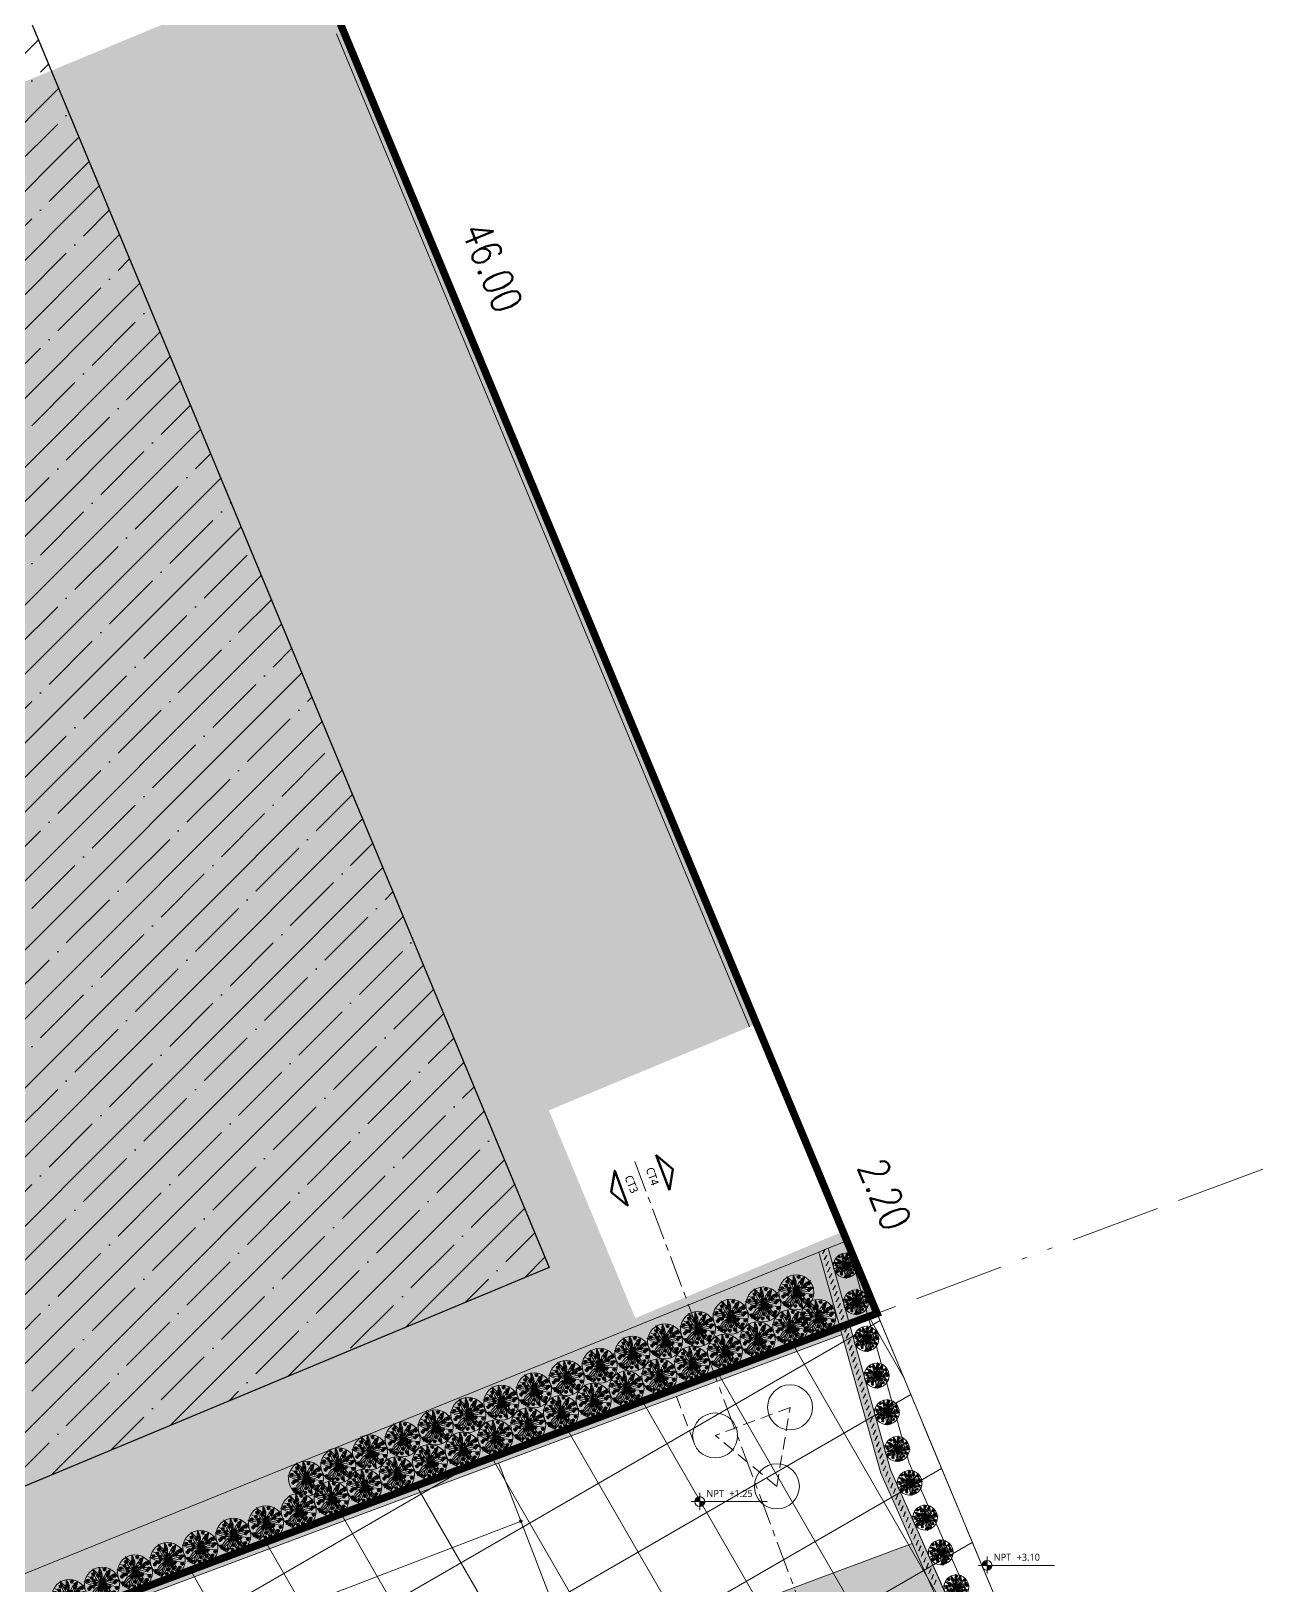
# Model space of a CAD drawing. Header units: inches. Extents: x 0 to 766, y -245 to 236.
# Drawn here: x 262.14 to 286.78, y 89.35 to 120.44 of the extents above; entities that cross this region are included whole.
import ezdxf
from ezdxf.enums import TextEntityAlignment as Align

# ---------------------------------------------------------------- set-up
doc = ezdxf.new("R2010")
doc.units = ezdxf.units.IN
doc.header["$MEASUREMENT"] = 0
for name, pattern in [('ACAD_ISO13W100', [36, 12, -3, 12, -3, 0, -3, 0, -3]), ('XREF_MOBILIARIO_200612$0$DASHED', [19.05, 12.7, -6.35]), ('XREF_MOBILIARIO_200612$0$DASHED2', [0.375, 0.25, -0.125]), ('XREF_PAISAJISMO_200612$0$CENTERX2', [101.6, 63.5, -12.7, 12.7, -12.7])]:
    doc.linetypes.add(name, pattern=pattern)
for name, color, linetype, lineweight in [('000 SOS 911 EQUIPOS', 5, 'Continuous', 25), ('COTAS-EXTER', 251, 'Continuous', 9), ('DLP_ETAPAS', 251, 'Continuous', 9), ('DLP_HATCH', 251, 'Continuous', 9), ('DLP_MURO BAJO', 251, 'Continuous', 9), ('DLP_MUROS', 251, 'Continuous', 9), ('DLP_VERDE', 251, 'Continuous', 9), ('XREF_MOBILIARIO_200612$0$A-TECHO-PROY', 251, 'XREF_MOBILIARIO_200612$0$DASHED', 9), ('XREF_MOBILIARIO_200612$0$I-MUEBLES', 251, 'Continuous', 9), ('XREF_PAISAJISMO_200612$0$A-AN-CORTE', 251, 'Continuous', 9), ('XREF_PAISAJISMO_200612$0$A-AN-SYMB', 251, 'Continuous', 9), ('XREF_PAISAJISMO_200612$0$A-AN-TEXT-NIVEL', 251, 'Continuous', 9), ('XREF_PAISAJISMO_200612$0$A-CARP', 251, 'Continuous', 9), ('XREF_PAISAJISMO_200612$0$A-MURO BAJO', 251, 'Continuous', 9), ('XREF_PAISAJISMO_200612$0$A-PISO', 251, 'Continuous', 9), ('XREF_PAISAJISMO_200612$0$A-PISO-BAJO', 251, 'Continuous', 9), ('XREF_PAISAJISMO_200612$0$HATCH MUROS', 251, 'Continuous', 9), ('XREF_VEGETACION_200612$0$0_PA_alternathera verde', 251, 'Continuous', 9), ('XREF_VEGETACION_200612$0$0_PA_TECOMARIA', 251, 'Continuous', 9), ('XREF_VEGETACION_200612$0$0_PA_VEGETACION', 251, 'Continuous', 9)]:
    doc.layers.add(name, color=color, linetype=linetype, lineweight=lineweight)
doc.styles.add('TXT_COTAS', font='romans.shx', dxfattribs={"width": 0.8})
doc.styles.add('XREF_PAISAJISMO_200612$0$AMB 50', font='l_10646.ttf', dxfattribs={"height": 0.2})
doc.styles.add('XREF_PAISAJISMO_200612$0$NIVEL50', font='l_10646.ttf', dxfattribs={"height": 0.2})

# ---------------------------------------------------------------- blocks, each defined once
blk = doc.blocks.new('XREF_VEGETACION_200612$0$TECOMARIA1')
at = {"layer": 'XREF_VEGETACION_200612$0$0_PA_TECOMARIA', "color": 87, "lineweight": 0, "true_color": 0x50873a}
for p, q in [((-0.141, 0.253), (0.004, 0.001)), ((-0.038, 0.276), (0.003, 0.085)), ((0.143, 0.251), (0.004, 0.001)), ((-0.282, 0.044), (0.001, -0.002)), ((-0.235, 0.139), (-0.08, 0.061)), ((0.291, 0.074), (0.009, 0.004)), ((0.206, -0.215), (0.009, 0.004)), ((0.22, 0.182), (0.094, 0.063)), ((-0.19, -0.215), (0.001, -0.002)), ((-0.094, -0.259), (0.008, -0.033)), ((0.11, -0.259), (0.008, -0.033)), ((0.285, -0.031), (0.113, -0.02))]:
    blk.add_line(p, q, dxfattribs=at)
at = {"layer": 'XREF_VEGETACION_200612$0$0_PA_TECOMARIA', "color": 20, "lineweight": 0, "true_color": 0xf94f06}
for points in [[(0.035, 0.255), (0.026, 0.259), (0.019, 0.252), (0.025, 0.243), (0.034, 0.245)], [(0.053, 0.261), (0.044, 0.265), (0.037, 0.257), (0.042, 0.249), (0.052, 0.251)], [(0.054, 0.246), (0.045, 0.249), (0.039, 0.242), (0.044, 0.233), (0.054, 0.236)], [(0.068, 0.26), (0.059, 0.264), (0.053, 0.256), (0.058, 0.247), (0.067, 0.25)], [(-0.229, 0.078), (-0.238, 0.082), (-0.245, 0.074), (-0.24, 0.066), (-0.23, 0.068)], [(-0.224, 0.06), (-0.233, 0.064), (-0.239, 0.057), (-0.234, 0.048), (-0.224, 0.05)], [(-0.211, 0.084), (-0.221, 0.087), (-0.227, 0.08), (-0.222, 0.071), (-0.212, 0.074)], [(-0.21, 0.068), (-0.219, 0.072), (-0.226, 0.064), (-0.221, 0.056), (-0.211, 0.058)], [(-0.208, 0.052), (-0.218, 0.056), (-0.224, 0.048), (-0.219, 0.039), (-0.209, 0.042)], [(-0.196, 0.082), (-0.205, 0.086), (-0.212, 0.079), (-0.207, 0.07), (-0.197, 0.072)], [(-0.195, 0.066), (-0.204, 0.07), (-0.21, 0.063), (-0.205, 0.054), (-0.195, 0.056)], [(-0.167, 0.118), (-0.176, 0.122), (-0.183, 0.115), (-0.178, 0.106), (-0.168, 0.108)], [(-0.162, 0.101), (-0.171, 0.105), (-0.177, 0.097), (-0.172, 0.089), (-0.163, 0.091)], [(-0.15, 0.124), (-0.159, 0.128), (-0.165, 0.12), (-0.16, 0.112), (-0.15, 0.114)], [(-0.148, 0.108), (-0.157, 0.112), (-0.164, 0.105), (-0.159, 0.096), (-0.149, 0.098)], [(-0.146, 0.092), (-0.156, 0.096), (-0.162, 0.088), (-0.157, 0.08), (-0.147, 0.082)], [(-0.145, 0.18), (-0.154, 0.183), (-0.161, 0.176), (-0.155, 0.167), (-0.146, 0.17)], [(-0.139, 0.162), (-0.148, 0.166), (-0.155, 0.158), (-0.15, 0.15), (-0.14, 0.152)], [(-0.134, 0.123), (-0.143, 0.126), (-0.15, 0.119), (-0.145, 0.11), (-0.135, 0.113)], [(-0.133, 0.107), (-0.142, 0.111), (-0.148, 0.103), (-0.143, 0.094), (-0.134, 0.097)], [(-0.129, 0.073), (-0.138, 0.076), (-0.144, 0.069), (-0.139, 0.06), (-0.129, 0.063)], [(-0.127, 0.185), (-0.136, 0.189), (-0.143, 0.182), (-0.138, 0.173), (-0.128, 0.175)], [(-0.126, 0.17), (-0.135, 0.174), (-0.141, 0.166), (-0.136, 0.157), (-0.126, 0.16)], [(-0.124, 0.153), (-0.133, 0.157), (-0.14, 0.15), (-0.135, 0.141), (-0.125, 0.143)], [(-0.123, 0.055), (-0.132, 0.059), (-0.139, 0.051), (-0.134, 0.043), (-0.124, 0.045)], [(-0.112, 0.184), (-0.121, 0.188), (-0.128, 0.18), (-0.122, 0.172), (-0.113, 0.174)], [(-0.111, 0.078), (-0.12, 0.082), (-0.127, 0.075), (-0.122, 0.066), (-0.112, 0.068)], [(-0.11, 0.168), (-0.119, 0.172), (-0.126, 0.164), (-0.121, 0.156), (-0.111, 0.158)], [(-0.111, 0.031), (-0.12, 0.035), (-0.126, 0.028), (-0.121, 0.019), (-0.112, 0.021)], [(-0.109, 0.063), (-0.119, 0.067), (-0.125, 0.059), (-0.12, 0.05), (-0.11, 0.053)], [(-0.108, 0.046), (-0.117, 0.05), (-0.124, 0.043), (-0.118, 0.034), (-0.109, 0.036)], [(-0.105, 0.014), (-0.114, 0.018), (-0.121, 0.01), (-0.116, 0.002), (-0.106, 0.004)], [(-0.096, 0.077), (-0.105, 0.081), (-0.111, 0.073), (-0.106, 0.065), (-0.096, 0.067)], [(-0.094, 0.061), (-0.103, 0.065), (-0.11, 0.057), (-0.105, 0.049), (-0.095, 0.051)], [(-0.093, 0.037), (-0.102, 0.041), (-0.109, 0.033), (-0.104, 0.025), (-0.094, 0.027)], [(-0.091, 0.021), (-0.101, 0.025), (-0.107, 0.018), (-0.102, 0.009), (-0.092, 0.011)], [(-0.09, 0.005), (-0.099, 0.009), (-0.106, 0.001), (-0.1, -0.007), (-0.091, -0.005)], [(-0.078, 0.036), (-0.087, 0.039), (-0.093, 0.032), (-0.088, 0.023), (-0.078, 0.026)], [(-0.076, 0.02), (-0.085, 0.024), (-0.092, 0.016), (-0.087, 0.007), (-0.077, 0.01)], [(-0.067, 0.153), (-0.076, 0.157), (-0.082, 0.15), (-0.077, 0.141), (-0.068, 0.143)], [(-0.061, 0.136), (-0.07, 0.14), (-0.077, 0.132), (-0.072, 0.124), (-0.062, 0.126)], [(-0.049, 0.159), (-0.058, 0.163), (-0.065, 0.155), (-0.06, 0.147), (-0.05, 0.149)], [(-0.047, 0.143), (-0.057, 0.147), (-0.063, 0.14), (-0.058, 0.131), (-0.048, 0.133)], [(-0.046, 0.127), (-0.055, 0.131), (-0.062, 0.123), (-0.057, 0.115), (-0.047, 0.117)], [(-0.035, 0.191), (-0.044, 0.195), (-0.051, 0.187), (-0.046, 0.179), (-0.036, 0.181)], [(-0.034, 0.158), (-0.043, 0.161), (-0.049, 0.154), (-0.044, 0.145), (-0.034, 0.148)], [(-0.032, 0.142), (-0.041, 0.145), (-0.048, 0.138), (-0.043, 0.129), (-0.033, 0.132)], [(-0.03, 0.173), (-0.039, 0.177), (-0.046, 0.17), (-0.04, 0.161), (-0.031, 0.163)], [(-0.023, 0.078), (-0.032, 0.082), (-0.039, 0.074), (-0.033, 0.066), (-0.024, 0.068)], [(-0.018, 0.197), (-0.027, 0.2), (-0.033, 0.193), (-0.028, 0.184), (-0.018, 0.187)], [(-0.017, 0.06), (-0.026, 0.064), (-0.033, 0.057), (-0.028, 0.048), (-0.018, 0.05)], [(-0.016, 0.181), (-0.025, 0.185), (-0.032, 0.177), (-0.027, 0.169), (-0.017, 0.171)], [(-0.014, 0.165), (-0.024, 0.169), (-0.03, 0.161), (-0.025, 0.152), (-0.015, 0.155)], [(-0.012, 0.014), (-0.021, 0.018), (-0.028, 0.011), (-0.023, 0.002), (-0.013, 0.004)], [(-0.006, -0.003), (-0.016, 0.001), (-0.022, -0.007), (-0.017, -0.015), (-0.007, -0.013)], [(-0.005, 0.084), (-0.014, 0.087), (-0.021, 0.08), (-0.016, 0.071), (-0.006, 0.074)], [(-0.003, 0.068), (-0.013, 0.072), (-0.019, 0.064), (-0.014, 0.056), (-0.004, 0.058)], [(-0.002, 0.195), (-0.011, 0.199), (-0.018, 0.192), (-0.013, 0.183), (-0.003, 0.185)], [(-0.002, 0.052), (-0.011, 0.056), (-0.018, 0.048), (-0.013, 0.039), (-0.003, 0.042)], [(-0.001, 0.179), (-0.01, 0.183), (-0.017, 0.176), (-0.011, 0.167), (-0.002, 0.169)], [(0.006, 0.02), (-0.003, 0.024), (-0.01, 0.016), (-0.005, 0.008), (0.005, 0.01)], [(0.007, 0.004), (-0.002, 0.008), (-0.009, 0.001), (-0.003, -0.008), (0.006, -0.006)], [(0.01, 0.082), (0.001, 0.086), (-0.005, 0.079), (0, 0.07), (0.009, 0.072)], [(0.012, 0.066), (0.003, 0.07), (-0.004, 0.063), (0.001, 0.054), (0.011, 0.056)], [(0.021, 0.018), (0.012, 0.022), (0.005, 0.015), (0.01, 0.006), (0.02, 0.009)], [(0.023, 0.003), (0.013, 0.006), (0.007, -0.001), (0.012, -0.01), (0.022, -0.007)], [(0.025, 0.098), (0.016, 0.102), (0.009, 0.095), (0.014, 0.086), (0.024, 0.088)], [(0.03, 0.081), (0.021, 0.085), (0.015, 0.077), (0.02, 0.069), (0.03, 0.071)], [(0.041, 0.238), (0.032, 0.242), (0.025, 0.234), (0.03, 0.226), (0.04, 0.228)], [(0.043, 0.104), (0.033, 0.108), (0.027, 0.1), (0.032, 0.092), (0.042, 0.094)], [(0.044, 0.089), (0.035, 0.093), (0.028, 0.085), (0.033, 0.076), (0.043, 0.079)], [(0.046, 0.072), (0.036, 0.076), (0.03, 0.069), (0.035, 0.06), (0.045, 0.062)], [(0.054, 0.014), (0.044, 0.018), (0.038, 0.011), (0.043, 0.002), (0.053, 0.004)], [(0.056, 0.229), (0.047, 0.233), (0.04, 0.226), (0.045, 0.217), (0.055, 0.219)], [(0.058, 0.103), (0.049, 0.107), (0.042, 0.099), (0.047, 0.09), (0.057, 0.093)], [(0.059, -0.003), (0.05, 0.001), (0.043, -0.007), (0.048, -0.015), (0.058, -0.013)], [(0.059, 0.087), (0.05, 0.091), (0.044, 0.083), (0.049, 0.075), (0.059, 0.077)], [(0.07, 0.244), (0.061, 0.248), (0.054, 0.24), (0.059, 0.231), (0.069, 0.234)], [(0.071, 0.02), (0.062, 0.024), (0.055, 0.016), (0.061, 0.008), (0.07, 0.01)], [(0.073, 0.004), (0.064, 0.008), (0.057, 0.001), (0.062, -0.008), (0.072, -0.006)], [(0.085, 0.159), (0.076, 0.162), (0.069, 0.155), (0.074, 0.146), (0.084, 0.149)], [(0.087, 0.018), (0.077, 0.022), (0.071, 0.015), (0.076, 0.006), (0.086, 0.009)], [(0.088, 0.003), (0.079, 0.006), (0.072, -0.001), (0.077, -0.01), (0.087, -0.007)], [(0.091, 0.141), (0.081, 0.145), (0.075, 0.137), (0.08, 0.129), (0.09, 0.131)], [(0.095, 0.212), (0.086, 0.216), (0.079, 0.209), (0.084, 0.2), (0.094, 0.202)], [(0.1, 0.195), (0.091, 0.199), (0.085, 0.191), (0.09, 0.183), (0.1, 0.185)], [(0.103, 0.164), (0.094, 0.168), (0.087, 0.161), (0.092, 0.152), (0.102, 0.154)], [(0.104, 0.149), (0.095, 0.153), (0.088, 0.145), (0.094, 0.137), (0.103, 0.139)], [(0.106, 0.132), (0.097, 0.136), (0.09, 0.129), (0.095, 0.12), (0.105, 0.122)], [(0.113, 0.218), (0.103, 0.222), (0.097, 0.214), (0.102, 0.206), (0.112, 0.208)], [(0.114, 0.203), (0.105, 0.207), (0.098, 0.199), (0.103, 0.19), (0.113, 0.193)], [(0.116, 0.186), (0.106, 0.19), (0.1, 0.183), (0.105, 0.174), (0.115, 0.176)], [(0.118, 0.163), (0.109, 0.167), (0.102, 0.159), (0.107, 0.151), (0.117, 0.153)], [(0.12, 0.147), (0.11, 0.151), (0.104, 0.143), (0.109, 0.135), (0.119, 0.137)], [(0.128, 0.217), (0.119, 0.221), (0.112, 0.213), (0.117, 0.204), (0.127, 0.207)], [(0.129, 0.201), (0.12, 0.205), (0.114, 0.197), (0.119, 0.189), (0.129, 0.191)], [(0.133, 0.098), (0.124, 0.102), (0.118, 0.095), (0.123, 0.086), (0.133, 0.088)], [(0.139, 0.081), (0.13, 0.085), (0.123, 0.077), (0.128, 0.069), (0.138, 0.071)], [(0.151, 0.104), (0.142, 0.108), (0.135, 0.1), (0.141, 0.092), (0.15, 0.094)], [(0.153, 0.089), (0.143, 0.093), (0.137, 0.085), (0.142, 0.076), (0.152, 0.079)], [(0.154, 0.072), (0.145, 0.076), (0.138, 0.069), (0.144, 0.06), (0.153, 0.062)], [(0.167, 0.103), (0.157, 0.107), (0.151, 0.099), (0.156, 0.09), (0.166, 0.093)], [(0.168, 0.087), (0.159, 0.091), (0.152, 0.083), (0.157, 0.075), (0.167, 0.077)], [(0.197, 0.047), (0.188, 0.051), (0.181, 0.044), (0.187, 0.035), (0.196, 0.037)], [(0.201, 0.155), (0.192, 0.159), (0.185, 0.151), (0.19, 0.143), (0.2, 0.145)], [(0.203, 0.03), (0.194, 0.034), (0.187, 0.026), (0.192, 0.018), (0.202, 0.02)], [(0.206, 0.138), (0.197, 0.141), (0.191, 0.134), (0.196, 0.125), (0.205, 0.128)], [(0.215, 0.053), (0.206, 0.057), (0.199, 0.049), (0.204, 0.041), (0.214, 0.043)], [(0.216, 0.038), (0.207, 0.041), (0.201, 0.034), (0.206, 0.025), (0.216, 0.028)], [(0.218, 0.021), (0.209, 0.025), (0.202, 0.018), (0.207, 0.009), (0.217, 0.011)], [(0.218, 0.161), (0.209, 0.165), (0.203, 0.157), (0.208, 0.148), (0.218, 0.151)], [(0.22, 0.145), (0.211, 0.149), (0.204, 0.142), (0.209, 0.133), (0.219, 0.135)], [(0.222, 0.129), (0.212, 0.133), (0.206, 0.125), (0.211, 0.117), (0.221, 0.119)], [(0.222, 0.075), (0.213, 0.079), (0.206, 0.072), (0.211, 0.063), (0.221, 0.065)], [(0.228, 0.058), (0.218, 0.062), (0.212, 0.054), (0.217, 0.046), (0.227, 0.048)], [(0.23, 0.052), (0.221, 0.056), (0.214, 0.048), (0.22, 0.039), (0.229, 0.042)], [(0.232, 0.036), (0.223, 0.04), (0.216, 0.032), (0.221, 0.023), (0.231, 0.026)], [(0.234, 0.159), (0.225, 0.163), (0.218, 0.156), (0.223, 0.147), (0.233, 0.149)], [(0.235, 0.143), (0.226, 0.147), (0.22, 0.14), (0.225, 0.131), (0.234, 0.133)], [(0.24, 0.081), (0.231, 0.085), (0.224, 0.077), (0.229, 0.069), (0.239, 0.071)], [(0.241, 0.065), (0.232, 0.069), (0.225, 0.062), (0.231, 0.053), (0.24, 0.055)], [(0.243, 0.049), (0.234, 0.053), (0.227, 0.045), (0.232, 0.037), (0.242, 0.039)], [(0.255, 0.08), (0.246, 0.083), (0.239, 0.076), (0.244, 0.067), (0.254, 0.07)], [(0.257, 0.064), (0.247, 0.067), (0.241, 0.06), (0.246, 0.051), (0.256, 0.054)], [(-0.209, -0.057), (-0.219, -0.053), (-0.225, -0.06), (-0.22, -0.069), (-0.21, -0.067)], [(-0.204, -0.074), (-0.213, -0.07), (-0.22, -0.078), (-0.215, -0.086), (-0.205, -0.084)], [(-0.196, -0.157), (-0.205, -0.153), (-0.212, -0.161), (-0.207, -0.169), (-0.197, -0.167)], [(-0.192, -0.051), (-0.201, -0.047), (-0.208, -0.055), (-0.202, -0.063), (-0.193, -0.061)], [(-0.19, -0.066), (-0.199, -0.063), (-0.206, -0.07), (-0.201, -0.079), (-0.191, -0.076)], [(-0.19, -0.175), (-0.2, -0.171), (-0.206, -0.178), (-0.201, -0.187), (-0.191, -0.185)], [(-0.189, -0.083), (-0.198, -0.079), (-0.204, -0.086), (-0.199, -0.095), (-0.189, -0.093)], [(-0.184, -0.028), (-0.193, -0.024), (-0.2, -0.031), (-0.195, -0.04), (-0.185, -0.038)], [(-0.178, -0.045), (-0.188, -0.041), (-0.194, -0.049), (-0.189, -0.057), (-0.179, -0.055)], [(-0.178, -0.151), (-0.187, -0.148), (-0.194, -0.155), (-0.189, -0.164), (-0.179, -0.161)], [(-0.176, -0.052), (-0.186, -0.048), (-0.192, -0.056), (-0.187, -0.065), (-0.177, -0.062)], [(-0.177, -0.167), (-0.186, -0.163), (-0.192, -0.171), (-0.187, -0.179), (-0.178, -0.177)], [(-0.175, -0.068), (-0.184, -0.064), (-0.191, -0.072), (-0.186, -0.081), (-0.176, -0.078)], [(-0.175, -0.183), (-0.184, -0.179), (-0.191, -0.187), (-0.186, -0.195), (-0.176, -0.193)], [(-0.166, -0.022), (-0.175, -0.018), (-0.182, -0.026), (-0.177, -0.034), (-0.167, -0.032)], [(-0.165, -0.037), (-0.174, -0.034), (-0.18, -0.041), (-0.175, -0.05), (-0.166, -0.047)], [(-0.163, -0.054), (-0.172, -0.05), (-0.179, -0.057), (-0.174, -0.066), (-0.164, -0.064)], [(-0.163, -0.153), (-0.172, -0.149), (-0.179, -0.156), (-0.174, -0.165), (-0.164, -0.163)], [(-0.161, -0.169), (-0.171, -0.165), (-0.177, -0.172), (-0.172, -0.181), (-0.162, -0.179)], [(-0.151, -0.023), (-0.16, -0.019), (-0.167, -0.027), (-0.161, -0.036), (-0.152, -0.033)], [(-0.149, -0.039), (-0.159, -0.035), (-0.165, -0.043), (-0.16, -0.052), (-0.15, -0.049)], [(-0.141, -0.018), (-0.15, -0.014), (-0.157, -0.022), (-0.152, -0.03), (-0.142, -0.028)], [(-0.137, -0.202), (-0.146, -0.198), (-0.152, -0.206), (-0.147, -0.214), (-0.138, -0.212)], [(-0.136, -0.036), (-0.145, -0.032), (-0.151, -0.039), (-0.146, -0.048), (-0.137, -0.046)], [(-0.131, -0.219), (-0.14, -0.216), (-0.147, -0.223), (-0.142, -0.232), (-0.132, -0.229)], [(-0.123, -0.012), (-0.133, -0.009), (-0.139, -0.016), (-0.134, -0.025), (-0.124, -0.022)], [(-0.122, -0.028), (-0.131, -0.024), (-0.138, -0.032), (-0.133, -0.04), (-0.123, -0.038)], [(-0.12, -0.044), (-0.13, -0.04), (-0.136, -0.048), (-0.131, -0.056), (-0.121, -0.054)], [(-0.119, -0.196), (-0.128, -0.192), (-0.135, -0.2), (-0.13, -0.209), (-0.12, -0.206)], [(-0.117, -0.212), (-0.127, -0.208), (-0.133, -0.215), (-0.128, -0.224), (-0.118, -0.222)], [(-0.116, -0.228), (-0.125, -0.224), (-0.132, -0.232), (-0.126, -0.24), (-0.117, -0.238)], [(-0.108, -0.014), (-0.117, -0.01), (-0.124, -0.017), (-0.119, -0.026), (-0.109, -0.024)], [(-0.107, -0.03), (-0.116, -0.026), (-0.122, -0.033), (-0.117, -0.042), (-0.108, -0.04)], [(-0.104, -0.198), (-0.113, -0.194), (-0.119, -0.201), (-0.114, -0.21), (-0.104, -0.208)], [(-0.102, -0.214), (-0.111, -0.21), (-0.118, -0.217), (-0.113, -0.226), (-0.103, -0.224)], [(-0.054, -0.06), (-0.063, -0.056), (-0.07, -0.064), (-0.065, -0.073), (-0.055, -0.07)], [(-0.049, -0.078), (-0.058, -0.074), (-0.064, -0.081), (-0.059, -0.09), (-0.049, -0.088)], [(-0.036, -0.055), (-0.046, -0.051), (-0.052, -0.058), (-0.047, -0.067), (-0.037, -0.065)], [(-0.035, -0.07), (-0.044, -0.066), (-0.051, -0.074), (-0.046, -0.082), (-0.036, -0.08)], [(-0.033, -0.086), (-0.043, -0.082), (-0.049, -0.09), (-0.044, -0.099), (-0.034, -0.096)], [(-0.021, -0.056), (-0.03, -0.052), (-0.037, -0.06), (-0.032, -0.068), (-0.022, -0.066)], [(-0.02, -0.072), (-0.029, -0.068), (-0.035, -0.076), (-0.03, -0.084), (-0.02, -0.082)], [(-0.016, -0.207), (-0.025, -0.203), (-0.031, -0.211), (-0.026, -0.22), (-0.016, -0.217)], [(-0.015, -0.019), (-0.024, -0.015), (-0.03, -0.023), (-0.025, -0.031), (-0.016, -0.029)], [(-0.01, -0.225), (-0.019, -0.221), (-0.026, -0.228), (-0.021, -0.237), (-0.011, -0.235)], [(-0.009, -0.036), (-0.018, -0.033), (-0.025, -0.04), (-0.02, -0.049), (-0.01, -0.046)], [(0.002, -0.202), (-0.007, -0.198), (-0.014, -0.205), (-0.008, -0.214), (0.001, -0.212)], [(0.003, -0.013), (-0.006, -0.009), (-0.013, -0.017), (-0.008, -0.026), (0.002, -0.023)], [(0.003, -0.138), (-0.006, -0.134), (-0.013, -0.141), (-0.008, -0.15), (0.002, -0.148)], [(0.004, -0.217), (-0.006, -0.213), (-0.012, -0.221), (-0.007, -0.229), (0.003, -0.227)], [(0.005, -0.029), (-0.005, -0.025), (-0.011, -0.032), (-0.006, -0.041), (0.004, -0.039)], [(0.005, -0.233), (-0.004, -0.23), (-0.011, -0.237), (-0.005, -0.246), (0.004, -0.243)], [(0.009, -0.012), (0, -0.008), (-0.007, -0.016), (-0.002, -0.024), (0.008, -0.022)], [(0.009, -0.155), (-0.001, -0.151), (-0.007, -0.159), (-0.002, -0.167), (0.008, -0.165)], [(0.018, -0.203), (0.008, -0.199), (0.002, -0.207), (0.007, -0.215), (0.017, -0.213)], [(0.018, -0.015), (0.009, -0.011), (0.003, -0.018), (0.008, -0.027), (0.018, -0.025)], [(0.019, -0.219), (0.01, -0.215), (0.003, -0.223), (0.008, -0.231), (0.018, -0.229)], [(0.02, -0.031), (0.011, -0.027), (0.004, -0.034), (0.009, -0.043), (0.019, -0.041)], [(0.021, -0.132), (0.012, -0.128), (0.005, -0.136), (0.01, -0.144), (0.02, -0.142)], [(0.022, -0.148), (0.013, -0.144), (0.007, -0.151), (0.012, -0.16), (0.021, -0.158)], [(0.024, -0.164), (0.015, -0.16), (0.008, -0.168), (0.013, -0.176), (0.023, -0.174)], [(0.036, -0.133), (0.027, -0.13), (0.02, -0.137), (0.026, -0.146), (0.035, -0.143)], [(0.038, -0.149), (0.028, -0.146), (0.022, -0.153), (0.027, -0.162), (0.037, -0.159)], [(0.057, -0.023), (0.048, -0.019), (0.041, -0.026), (0.047, -0.035), (0.056, -0.033)], [(0.06, -0.055), (0.051, -0.051), (0.044, -0.059), (0.049, -0.067), (0.059, -0.065)], [(0.063, -0.04), (0.053, -0.036), (0.047, -0.044), (0.052, -0.052), (0.062, -0.05)], [(0.065, -0.192), (0.056, -0.188), (0.049, -0.196), (0.055, -0.204), (0.064, -0.202)], [(0.065, -0.072), (0.056, -0.068), (0.05, -0.076), (0.055, -0.085), (0.065, -0.082)], [(0.071, -0.21), (0.062, -0.206), (0.055, -0.213), (0.06, -0.222), (0.07, -0.22)], [(0.074, -0.012), (0.065, -0.008), (0.059, -0.016), (0.064, -0.024), (0.074, -0.022)], [(0.075, -0.017), (0.066, -0.013), (0.059, -0.021), (0.064, -0.029), (0.074, -0.027)], [(0.076, -0.032), (0.067, -0.028), (0.061, -0.036), (0.066, -0.045), (0.076, -0.042)], [(0.078, -0.049), (0.069, -0.045), (0.062, -0.052), (0.067, -0.061), (0.077, -0.059)], [(0.078, -0.049), (0.068, -0.045), (0.062, -0.053), (0.067, -0.061), (0.077, -0.059)], [(0.079, -0.065), (0.07, -0.061), (0.063, -0.068), (0.068, -0.077), (0.078, -0.075)], [(0.081, -0.081), (0.071, -0.077), (0.065, -0.085), (0.07, -0.093), (0.08, -0.091)], [(0.083, -0.186), (0.074, -0.182), (0.067, -0.19), (0.072, -0.199), (0.082, -0.196)], [(0.085, -0.202), (0.075, -0.198), (0.069, -0.206), (0.074, -0.214), (0.084, -0.212)], [(0.086, -0.218), (0.077, -0.214), (0.07, -0.222), (0.075, -0.23), (0.085, -0.228)], [(0.09, -0.018), (0.081, -0.014), (0.074, -0.022), (0.08, -0.031), (0.089, -0.028)], [(0.092, -0.034), (0.082, -0.03), (0.076, -0.038), (0.081, -0.046), (0.091, -0.044)], [(0.093, -0.051), (0.084, -0.047), (0.077, -0.054), (0.082, -0.063), (0.092, -0.061)], [(0.094, -0.067), (0.085, -0.063), (0.079, -0.07), (0.084, -0.079), (0.094, -0.077)], [(0.096, -0.107), (0.087, -0.103), (0.08, -0.111), (0.085, -0.119), (0.095, -0.117)], [(0.098, -0.188), (0.089, -0.184), (0.083, -0.191), (0.088, -0.2), (0.097, -0.198)], [(0.1, -0.204), (0.091, -0.2), (0.084, -0.207), (0.089, -0.216), (0.099, -0.214)], [(0.101, -0.124), (0.092, -0.12), (0.085, -0.128), (0.091, -0.137), (0.1, -0.134)], [(0.113, -0.023), (0.104, -0.019), (0.098, -0.027), (0.103, -0.036), (0.112, -0.033)], [(0.113, -0.101), (0.104, -0.097), (0.098, -0.105), (0.103, -0.113), (0.113, -0.111)], [(0.115, -0.117), (0.106, -0.113), (0.099, -0.12), (0.104, -0.129), (0.114, -0.127)], [(0.117, -0.133), (0.107, -0.129), (0.101, -0.137), (0.106, -0.145), (0.116, -0.143)], [(0.119, -0.041), (0.11, -0.037), (0.103, -0.044), (0.108, -0.053), (0.118, -0.051)], [(0.129, -0.103), (0.12, -0.099), (0.113, -0.106), (0.118, -0.115), (0.128, -0.113)], [(0.131, -0.018), (0.122, -0.014), (0.115, -0.021), (0.12, -0.03), (0.13, -0.028)], [(0.13, -0.119), (0.121, -0.115), (0.115, -0.122), (0.12, -0.131), (0.129, -0.129)], [(0.133, -0.033), (0.123, -0.029), (0.117, -0.037), (0.122, -0.045), (0.132, -0.043)], [(0.134, -0.049), (0.125, -0.046), (0.118, -0.053), (0.123, -0.062), (0.133, -0.059)], [(0.146, -0.019), (0.137, -0.015), (0.131, -0.023), (0.136, -0.031), (0.146, -0.029)], [(0.148, -0.035), (0.139, -0.031), (0.132, -0.039), (0.137, -0.047), (0.147, -0.045)], [(0.177, -0.155), (0.167, -0.151), (0.161, -0.159), (0.166, -0.167), (0.176, -0.165)], [(0.182, -0.173), (0.173, -0.169), (0.166, -0.176), (0.171, -0.185), (0.181, -0.183)], [(0.189, -0.106), (0.18, -0.102), (0.173, -0.11), (0.178, -0.118), (0.188, -0.116)], [(0.194, -0.15), (0.185, -0.146), (0.178, -0.153), (0.184, -0.162), (0.193, -0.159)], [(0.195, -0.123), (0.185, -0.12), (0.179, -0.127), (0.184, -0.136), (0.194, -0.133)], [(0.196, -0.165), (0.187, -0.161), (0.18, -0.169), (0.185, -0.177), (0.195, -0.175)], [(0.197, -0.181), (0.188, -0.177), (0.182, -0.185), (0.187, -0.194), (0.196, -0.191)], [(0.207, -0.1), (0.198, -0.096), (0.191, -0.104), (0.196, -0.113), (0.206, -0.11)], [(0.208, -0.116), (0.199, -0.112), (0.193, -0.119), (0.198, -0.128), (0.207, -0.126)], [(0.21, -0.132), (0.201, -0.128), (0.194, -0.136), (0.199, -0.144), (0.209, -0.142)], [(0.21, -0.151), (0.2, -0.147), (0.194, -0.155), (0.199, -0.163), (0.209, -0.161)], [(0.211, -0.167), (0.202, -0.163), (0.195, -0.17), (0.2, -0.179), (0.21, -0.177)], [(0.222, -0.102), (0.213, -0.098), (0.206, -0.105), (0.212, -0.114), (0.221, -0.112)], [(0.224, -0.118), (0.214, -0.114), (0.208, -0.121), (0.213, -0.13), (0.223, -0.128)], [(0.23, -0.046), (0.221, -0.042), (0.215, -0.05), (0.22, -0.058), (0.23, -0.056)], [(0.236, -0.063), (0.227, -0.059), (0.22, -0.067), (0.225, -0.076), (0.235, -0.073)], [(0.248, -0.04), (0.239, -0.036), (0.232, -0.044), (0.237, -0.052), (0.247, -0.05)], [(0.25, -0.056), (0.24, -0.052), (0.234, -0.059), (0.239, -0.068), (0.249, -0.066)], [(0.251, -0.072), (0.242, -0.068), (0.235, -0.076), (0.241, -0.084), (0.25, -0.082)], [(0.263, -0.042), (0.254, -0.038), (0.248, -0.045), (0.253, -0.054), (0.263, -0.052)], [(0.265, -0.058), (0.256, -0.054), (0.249, -0.061), (0.254, -0.07), (0.264, -0.068)]]:
    blk.add_lwpolyline(points, close=True, dxfattribs=at)
at = {"layer": 'XREF_VEGETACION_200612$0$0_PA_TECOMARIA', "lineweight": 15}
blk.add_circle((0.008, 0.001), 0.279, dxfattribs=at)
at = {"layer": 'XREF_VEGETACION_200612$0$0_PA_TECOMARIA', "color": 87, "lineweight": 0, "true_color": 0x50873a}
for points in [[(-0.139, 0.249), (-0.099, 0.213), (-0.023, 0.146), (-0.005, 0.047), (0.004, 0.001), (-0.032, 0.031), (-0.108, 0.097), (-0.128, 0.196), (-0.139, 0.249)], [(-0.038, 0.276), (-0.02, 0.245), (0.015, 0.186), (0.007, 0.118), (0.003, 0.087), (-0.014, 0.114), (-0.049, 0.172), (-0.042, 0.24), (-0.038, 0.276)], [(0.143, 0.251), (0.133, 0.198), (0.114, 0.099), (0.039, 0.032), (0.004, 0.001), (0.012, 0.047), (0.029, 0.146), (0.103, 0.215), (0.143, 0.251)], [(-0.282, 0.044), (-0.229, 0.053), (-0.129, 0.069), (-0.04, 0.021), (0.001, -0.002), (-0.045, -0.01), (-0.144, -0.028), (-0.234, 0.019), (-0.282, 0.044)], [(0.287, 0.073), (0.242, 0.045), (0.156, -0.009), (0.056, 0), (0.009, 0.004), (0.049, 0.03), (0.133, 0.085), (0.234, 0.077), (0.287, 0.073)], [(0.2, -0.209), (0.179, -0.16), (0.138, -0.067), (0.05, -0.018), (0.009, 0.005), (0.027, -0.039), (0.066, -0.132), (0.153, -0.182), (0.2, -0.209)], [(0.234, 0.19), (0.201, 0.175), (0.138, 0.147), (0.107, 0.086), (0.092, 0.058), (0.121, 0.071), (0.183, 0.098), (0.216, 0.158), (0.234, 0.19)], [(-0.19, -0.216), (-0.144, -0.189), (-0.056, -0.139), (-0.017, -0.046), (0.001, -0.002), (-0.041, -0.025), (-0.129, -0.074), (-0.169, -0.167), (-0.19, -0.216)], [(-0.094, -0.259), (-0.062, -0.225), (-0.003, -0.16), (0.004, -0.073), (0.008, -0.033), (-0.02, -0.062), (-0.08, -0.126), (-0.089, -0.213), (-0.094, -0.259)], [(0.11, -0.259), (0.105, -0.213), (0.096, -0.126), (0.036, -0.062), (0.008, -0.033), (0.011, -0.073), (0.019, -0.16), (0.078, -0.225), (0.11, -0.259)]]:
    blk.add_open_spline(points, degree=3, knots=[0, 0, 0, 0, 0.1562175, 0.2937817, 0.2937817, 0.2937817, 0.431346, 0.5875635, 0.5875635, 0.5875635, 0.5875635], dxfattribs=at)
blk = doc.blocks.new('*U201')
at = {"layer": 'XREF_VEGETACION_200612$0$0_PA_TECOMARIA', "xscale": 0.8860879286641614, "yscale": 0.8860879286641614, "zscale": 0.8860879286641614, "rotation": 300.0587768021542}
blk.add_blockref('XREF_VEGETACION_200612$0$TECOMARIA1', (0.248, -0.239), dxfattribs=at)
blk = doc.blocks.new('*U200')
at = {"layer": 'XREF_VEGETACION_200612$0$0_PA_VEGETACION', "color": 0, "linetype": 'ByBlock', "lineweight": -2, "transparency": 16777216}
for p, rotation in [((101.709, 56.44), 105.6749277708715), ((101.915, 55.707), 105.6749277708715), ((102.121, 54.973), 105.6749277708715), ((102.327, 54.24), 105.6749277708715), ((102.533, 53.507), 105.6749277708715), ((102.738, 52.773), 105.6749277708715), ((103.034, 52.073), 114.1583967784256), ((103.346, 51.378), 114.1583967784256), ((103.657, 50.683), 114.1583967784256), ((103.969, 49.988), 114.1583967784256)]:
    blk.add_blockref('*U201', p, dxfattribs=dict(at, rotation=rotation))
blk = doc.blocks.new('XREF_MOBILIARIO_200612$0$BANCA1')
blk.add_circle((0, 0), 0.45)
blk = doc.blocks.new('XREF_MOBILIARIO_200612')
at = {"layer": 'XREF_MOBILIARIO_200612$0$A-TECHO-PROY', "linetype": 'XREF_MOBILIARIO_200612$0$DASHED2'}
for p, q in [((119.281, 88.496, 0), (118.931, 89.432, 0)), ((121.201, 89.214, 0), (119.703, 88.653, 0)), ((120.937, 87.635, 0), (121.201, 89.214, 0)), ((120.937, 87.635, 0), (119.703, 88.653, 0))]:
    blk.add_line(p, q, dxfattribs=at)
at = {"layer": 'XREF_MOBILIARIO_200612$0$I-MUEBLES', "rotation": 148.0854079934007}
for p in [(121.201, 89.214, 0), (119.703, 88.653, 0), (120.937, 87.635, 0)]:
    blk.add_blockref('XREF_MOBILIARIO_200612$0$BANCA1', p, dxfattribs=at)
blk = doc.blocks.new('XREF_PAISAJISMO_200612$0$NIVELES')
h = blk.add_hatch(color=256)
h.paths.add_polyline_path([(0, 0.081, 0.414214), (-0.086, -0.005), (0, -0.005)])
h.paths.add_polyline_path([(0.086, -0.005), (0, -0.005), (0, -0.09, 0.414214)])
for points in [[(0, -0.145), (0, 0.145)], [(-0.145, -0.005), (1.152, -0.005)]]:
    blk.add_lwpolyline(points)
blk.add_circle((0, -0.005), 0.0855)
at = {"style": 'XREF_PAISAJISMO_200612$0$NIVEL50'}
for tag, p in [('TIPONIVEL', (0.114, 0.008)), ('NIVELPISO', (0.506, 0.008))]:
    blk.add_attdef(tag, p, '', height=0.12, dxfattribs=at)
blk = doc.blocks.new('XREF_PAISAJISMO_200612$0$baranda exterior')
at = {"layer": 'XREF_PAISAJISMO_200612$0$A-PISO', "true_color": 0xffffff}
h = blk.add_hatch(color=7, dxfattribs=at)
h.dxf.hatch_style = 1
h.paths.add_polyline_path([(-0.05, 0), (0.05, 0), (0.05, 0.005), (-0.05, 0.005)])
blk.add_lwpolyline([(-0.05, 0), (0.05, 0), (0.05, 0.005), (-0.05, 0.005)], close=True)
blk = doc.blocks.new('XREF_PAISAJISMO_200612')
at = {"layer": 'XREF_PAISAJISMO_200612$0$HATCH MUROS', "true_color": 0xf8991e, "transparency": 33554636}
h = blk.add_hatch(color=30, dxfattribs=at)
h.dxf.hatch_style = 1
h.paths.add_polyline_path([(121.965, 92.395), (121.779, 92.32), (123.02, 87.896), (126.543, 80.002), (128.343, 69.292), (121.477, 57.427), (121.65, 57.326), (128.552, 69.254), (126.736, 80.06), (123.209, 87.964)])
h = blk.add_hatch(color=30, dxfattribs=at)
h.dxf.hatch_style = 1
h.paths.add_polyline_path([(122.242, 90.67), (122.201, 90.815), (96.279, 81.124), (95.239, 81.584), (95.178, 81.447), (96.274, 80.962)])
at = {"layer": 'XREF_PAISAJISMO_200612$0$A-AN-CORTE', "linetype": 'XREF_PAISAJISMO_200612$0$CENTERX2', "ltscale": 0.01}
blk.add_line((118.097, 94.133, 0), (129.393, 63.919, 0), dxfattribs=at)
at = {"layer": 'XREF_PAISAJISMO_200612$0$A-AN-CORTE', "lineweight": 53, "elevation": 0}
for points in [[(118.788, 93.554), (118.855, 93.98), (118.525, 94.256)], [(117.956, 93.243), (117.625, 93.52), (117.693, 93.946)]]:
    blk.add_lwpolyline(points, close=True, dxfattribs=at)
at = {"layer": 'XREF_PAISAJISMO_200612$0$A-AN-SYMB'}
blk.add_line((100.842, 81.195, 0), (115.841, 86.947, 0), dxfattribs=at)
blk.add_circle((115.817, 86.938, 0), 0.025, dxfattribs=at)
at = {"layer": 'XREF_PAISAJISMO_200612$0$A-MURO BAJO'}
for p, q in [((121.965, 92.395, 0), (122.338, 92.546, 0)), ((123.209, 87.964, 0), (121.965, 92.395, 0)), ((123.586, 88.1, 0), (122.338, 92.546, 0)), ((123.586, 88.1, 0), (127.122, 80.177, 0)), ((123.209, 87.964, 0), (126.736, 80.06, 0))]:
    blk.add_line(p, q, dxfattribs=at)
at = {"layer": 'XREF_PAISAJISMO_200612$0$A-MURO BAJO', "elevation": 0}
blk.add_lwpolyline([(122.338, 92.546), (123.586, 88.1), (127.122, 80.177), (128.971, 69.178), (121.996, 57.126), (121.65, 57.326), (128.552, 69.254), (126.736, 80.06), (123.209, 87.964), (121.965, 92.395)], close=True, dxfattribs=at)
at = {"layer": 'XREF_PAISAJISMO_200612$0$A-MURO BAJO'}
blk.add_polyline3d([(121.65, 57.326, 0), (121.477, 57.427, 0), (128.343, 69.292, 0), (126.543, 80.002, 0), (123.02, 87.896, 0), (121.779, 92.32, 0), (121.965, 92.395, 0)], dxfattribs=at)
at = {"layer": 'XREF_PAISAJISMO_200612$0$A-PISO'}
for p, q in [((116.374, 85.487, 0), (115.371, 88.102, 0)), ((119.696, 85.017, 0), (123.646, 86.494, 0))]:
    blk.add_line(p, q, dxfattribs=at)
at = {"layer": 'XREF_PAISAJISMO_200612$0$A-PISO', "elevation": 0}
for points in [[(121.65, 57.326), (121.996, 57.126), (128.971, 69.178), (127.111, 80.242), (126.585, 81.381), (123.586, 88.1), (122.338, 92.546), (121.965, 92.395)], [(122.338, 92.546), (121.965, 92.395)], [(121.779, 92.32), (95.239, 81.584)]]:
    blk.add_lwpolyline(points, dxfattribs=at)
at = {"layer": 'XREF_PAISAJISMO_200612$0$A-PISO-BAJO', "elevation": 0}
for points in [[(95.239, 81.584), (96.279, 81.124), (122.201, 90.815)], [(95.178, 81.447), (96.274, 80.962), (122.242, 90.67)]]:
    blk.add_lwpolyline(points, dxfattribs=at)
at = {"layer": 'XREF_PAISAJISMO_200612$0$A-AN-TEXT-NIVEL'}
ref = blk.add_blockref('XREF_PAISAJISMO_200612$0$NIVELES', (119.395, 87.335, 0), dxfattribs=dict(at, xscale=1.169359018536425, yscale=1.169359018536425, zscale=1.169359018536425))
ref.add_attrib('TIPONIVEL', 'NPT', dxfattribs={"layer": '0', "height": 0.1403, "style": 'XREF_PAISAJISMO_200612$0$NIVEL50'}).set_placement((119.528, 87.38, 0), align=Align.BOTTOM_LEFT)
ref.add_attrib('NIVELPISO', '+1.25', dxfattribs={"layer": '0', "height": 0.1403, "style": 'XREF_PAISAJISMO_200612$0$NIVEL50'}).set_placement((119.986, 87.38, 0), align=Align.BOTTOM_LEFT)
ref = blk.add_blockref('XREF_PAISAJISMO_200612$0$NIVELES', (125.141, 86.061, 0), dxfattribs=dict(at, xscale=1.169359018536425, yscale=1.169359018536425, zscale=1.169359018536425))
ref.add_attrib('TIPONIVEL', 'NPT', dxfattribs={"layer": '0', "height": 0.1403, "style": 'XREF_PAISAJISMO_200612$0$NIVEL50'}).set_placement((125.275, 86.106, 0), align=Align.BOTTOM_LEFT)
ref.add_attrib('NIVELPISO', '+3.10', dxfattribs={"layer": '0', "height": 0.1403, "style": 'XREF_PAISAJISMO_200612$0$NIVEL50'}).set_placement((125.733, 86.106, 0), align=Align.BOTTOM_LEFT)
at = {"layer": 'XREF_PAISAJISMO_200612$0$A-CARP'}
for p, rotation in [((121.88, 92.329, 0), 60.67492777087403), ((121.914, 92.209, 0), 60.67492777087403), ((121.947, 92.088, 0), 60.67492777087403), ((121.981, 91.968, 0), 60.67492777087403), ((122.015, 91.848, 0), 60.67492777087403), ((122.049, 91.727, 0), 60.67492777087403), ((122.083, 91.607, 0), 60.67492777087403), ((122.116, 91.486, 0), 60.67492777087403), ((122.15, 91.366, 0), 60.67492777087403), ((122.184, 91.246, 0), 60.67492777087403), ((122.218, 91.125, 0), 60.67492777087403), ((122.251, 91.005, 0), 60.67492777087403), ((122.285, 90.885, 0), 60.67492777087403), ((122.319, 90.764, 0), 60.67492777087403), ((122.353, 90.644, 0), 60.67492777087403), ((122.387, 90.524, 0), 60.67492777087403), ((122.42, 90.403, 0), 60.67492777087403), ((122.454, 90.283, 0), 60.67492777087403), ((122.488, 90.163, 0), 60.67492777087403), ((122.522, 90.042, 0), 60.67492777087403), ((122.555, 89.922, 0), 60.67492777087403), ((122.589, 89.802, 0), 60.67492777087403), ((122.623, 89.681, 0), 60.67492777087403), ((122.657, 89.561, 0), 60.67492777087403), ((122.69, 89.44, 0), 60.67492777087403), ((122.724, 89.32, 0), 60.67492777087403), ((122.758, 89.2, 0), 60.67492777087403), ((122.792, 89.079, 0), 60.67492777087403), ((122.826, 88.959, 0), 60.67492777087403), ((122.859, 88.839, 0), 60.67492777087403), ((122.893, 88.718, 0), 60.67492777087403), ((122.927, 88.598, 0), 60.67492777087403), ((122.961, 88.478, 0), 60.67492777087403), ((122.994, 88.357, 0), 60.67492777087403), ((123.028, 88.237, 0), 60.67492777087403), ((123.062, 88.117, 0), 60.67492777087403), ((123.096, 87.996, 0), 60.67492777087403), ((123.137, 87.879, 0), 69.04978954898301), ((123.188, 87.765, 0), 69.04978954898301), ((123.239, 87.65, 0), 69.04978954898301), ((123.29, 87.536, 0), 69.04978954898301), ((123.341, 87.422, 0), 69.04978954898301), ((123.392, 87.308, 0), 69.04978954898301), ((123.443, 87.194, 0), 69.04978954898301), ((123.494, 87.08, 0), 69.04978954898301), ((123.545, 86.965, 0), 69.04978954898301), ((123.596, 86.851, 0), 69.04978954898301), ((123.647, 86.737, 0), 69.04978954898301), ((123.698, 86.623, 0), 69.04978954898301), ((123.748, 86.509, 0), 69.04978954898301), ((123.799, 86.395, 0), 69.04978954898301), ((123.85, 86.281, 0), 69.04978954898301), ((123.901, 86.166, 0), 69.04978954898301), ((123.952, 86.052, 0), 69.04978954898301), ((124.003, 85.938, 0), 69.04978954898301), ((124.054, 85.824, 0), 69.04978954898301), ((124.105, 85.71, 0), 69.04978954898301)]:
    blk.add_blockref('XREF_PAISAJISMO_200612$0$baranda exterior', p, dxfattribs=dict(at, rotation=rotation))
at = {"layer": 'XREF_PAISAJISMO_200612$0$A-AN-CORTE', "char_height": 0.16, "style": 'XREF_PAISAJISMO_200612$0$AMB 50'}
for s, insert, attachment_point, rotation in [('CT4', (118.431, 93.633, 0), 9, 288.99), ('CT3', (118.173, 93.537, 0), 3, 292.0085)]:
    blk.add_mtext_dynamic_manual_height_columns(s, width=1.05649, gutter_width=1, heights=[0], dxfattribs=dict(at, insert=insert, attachment_point=attachment_point, rotation=rotation))
blk = doc.blocks.new('paisajismo et 1')
at = {"layer": 'XREF_VEGETACION_200612$0$0_PA_alternathera verde', "true_color": 0xecedde, "transparency": 33554618}
h = blk.add_hatch(dxfattribs=at)
h.set_pattern_fill('BASKETWV', color=254, scale=0.5, angle=45, style=0, double=1, pattern_type=2)
h.set_pattern_definition([(45, (20.4393, 35.3011), (0.08838835, 0.44194174), [0.5, -0.25]), (45, (20.39511, 35.3453), (0.08838835, 0.44194174), [0.5, -0.25]), (45, (20.35092, 35.3895), (0.08838835, 0.44194174), [0.5, -0.25]), (45, (20.30673, 35.43369), (0.08838835, 0.44194174), [0.5, -0.25]), (45, (20.26253, 35.47788), (0.08838835, 0.44194174), [-0.125, 0.25, -0.375]), (135, (20.35092, 35.56627), (-0.4419417, -0.0883883), [0.25, -0.25]), (135, (20.3951, 35.61046), (-0.4419417, -0.0883883), [0.25, -0.25]), (135, (20.4393, 35.65466), (-0.4419417, -0.0883883), [0.25, -0.25]), (135, (20.4835, 35.69885), (-0.4419417, -0.0883883), [0.25, -0.25]), (135, (20.5277, 35.74305), (-0.4419417, -0.0883883), [0.25, -0.25])])
h.paths.add_polyline_path([(123.646, 86.494), (119.696, 85.017), (114.129, 80.44, 0.678276), (114.553, 79.112), (120.758, 78.681), (126.227, 80.725)])
at = {"layer": 'XREF_VEGETACION_200612$0$0_PA_VEGETACION', "true_color": 0xecedde, "transparency": 33554618}
blk.add_hatch(color=254, dxfattribs=at).paths.add_polyline_path([(95.239, 81.584), (96.279, 81.124), (122.201, 90.815), (121.779, 92.32)])
for name in ['XREF_PAISAJISMO_200612', 'XREF_MOBILIARIO_200612']:
    blk.add_blockref(name, (0, 0))
at = {"layer": 'XREF_VEGETACION_200612$0$0_PA_TECOMARIA', "xscale": 1.253812057008686, "yscale": 1.253812057008686, "zscale": 1.253812057008686}
for p in [(121.315, 91.515, 0), (120.659, 91.27, 0), (119.348, 90.779, 0), (120.004, 91.024, 0), (121.198, 90.817, 0), (121.755, 91.018, 0), (118.692, 90.534, 0), (120.543, 90.572, 0), (118.037, 90.289, 0), (119.887, 90.327, 0), (117.381, 90.044, 0), (118.576, 89.836, 0), (119.231, 90.082, 0), (116.07, 89.554, 0), (116.725, 89.799, 0), (117.92, 89.591, 0), (115.414, 89.308, 0), (117.264, 89.346, 0), (114.758, 89.063, 0), (116.609, 89.101, 0), (113.443, 88.572, 0), (114.101, 88.811, 0), (115.297, 88.611, 0), (115.953, 88.856, 0), (112.791, 88.313, 0), (114.642, 88.366, 0), (112.156, 88.053, 0), (113.986, 88.12, 0), (111.508, 87.788, 0), (112.675, 87.63, 0), (113.33, 87.875, 0), (112.019, 87.385, 0), (111.363, 87.14, 0), (110.708, 86.895, 0), (109.396, 86.404, 0), (110.052, 86.65, 0), (108.741, 86.159, 0), (108.085, 85.914, 0), (107.429, 85.669, 0), (106.774, 85.424, 0)]:
    blk.add_blockref('XREF_VEGETACION_200612$0$TECOMARIA1', p, dxfattribs=at)
at = {"layer": 'XREF_VEGETACION_200612$0$0_PA_VEGETACION'}
blk.add_blockref('*U200', (20.439, 35.301, 0), dxfattribs=at)
blk = doc.blocks.new('base general')
at = {"layer": 'DLP_VERDE'}
h = blk.add_hatch(dxfattribs=at)
h.set_pattern_fill('AR-SAND', color=251, scale=0.0035, angle=215)
h.set_pattern_definition([(252.5, (0, 0), (0.1028379, -0.13710426), [0, -0.135128, 0, -0.15113, 0, -0.1444625]), (222.5, (0, 0), (0.0150241, -0.29575865), [0, -0.072898, 0, -0.121793, 0, -0.0466725]), (182.5, (0.08957, 0.06272), (-0.22649154, -0.15920515), [0, -0.04445, 0, -0.16002, 0, -0.208915]), (172.5, (0.08957, 0.06272), (-0.1741606, -0.21719985), [0, -0.022225, 0, -0.104902, 0, -0.120015])])
edge = h.paths.add_edge_path()
edge.add_line((54.158, 23.069), (53.48, 24.699))
edge.add_line((53.48, 24.699), (49.464, 23.027))
edge.add_line((49.464, 23.027), (49.771, 22.288))
edge.add_line((49.771, 22.288), (48.386, 21.712))
edge.add_line((48.386, 21.712), (48.386, 21.712))
edge.add_line((48.386, 21.712), (35.877, 16.504))
edge.add_line((35.877, 16.504), (33.562, 15.545))
edge.add_arc((33.284, 18.614), 3.082, 169.4207, 275.1642, ccw=False)
edge.add_line((30.255, 19.18), (30.893, 20.994))
edge.add_line((30.893, 20.994), (26.894, 30.6))
edge.add_arc((17.751, 28.278), 9.434, -62.101, 14.2505, ccw=False)
edge.add_line((22.165, 19.941), (24.013, 19.134))
edge.add_line((24.013, 19.134), (24.821, 20.964))
edge.add_line((24.821, 20.964), (27.565, 19.751))
edge.add_line((27.565, 19.751), (25.179, 14.35))
edge.add_line((25.179, 14.35), (27.635, 13.232))
edge.add_line((27.635, 13.232), (54.158, 23.069))
at = {"layer": 'DLP_MURO BAJO', "color": 251}
blk.add_line((53.594, 24.815, 0), (51.888, 28.911), dxfattribs=at)
at = {"layer": 'DLP_MUROS', "color": 251}
for p, q in [((43.487, 48.702), (51.75, 28.853)), ((43.625, 48.759), (51.888, 28.911))]:
    blk.add_line(p, q, dxfattribs=at)
blk = doc.blocks.new('ETAPAS_EL-ROSARIO-01')
at = {"layer": 'DLP_HATCH'}
h = blk.add_hatch(dxfattribs=at)
h.set_pattern_fill('NET', color=8, scale=0.5, angle=30)
h.set_pattern_definition([(30, (-226598.6886, -8188115.8588), (-0.79375, 1.3748153285), []), (120, (-226598.6886, -8188115.8588), (-1.3748153285, -0.79375), [])])
edge = h.paths.add_edge_path()
edge.add_line((-5.119, -39.381), (-2.145, -34.363))
edge.add_line((-2.145, -34.363), (-0.724, -35.171))
edge.add_line((-0.724, -35.171), (6.174, -23.159))
edge.add_line((6.174, -23.159), (4.372, -12.487))
edge.add_line((4.372, -12.487), (3.084, -7.413))
edge.add_line((3.084, -7.413), (0.603, -1.453))
edge.add_line((0.603, -1.453), (-26.059, -11.422))
edge.add_line((-26.059, -11.422), (-38.307, -6.003))
edge.add_line((-38.307, -6.003), (-39.011, -15.829))
edge.add_line((-39.011, -15.829), (-41.046, -27.66))
edge.add_arc((-46.96, -26.643), 6, 309.9256, 350.2403, ccw=False)
edge.add_line((-43.109, -31.244), (-48.931, -36.117))
edge.add_line((-48.931, -36.117), (-63.585, -32.11))
edge.add_line((-63.585, -32.11), (-61.272, -23.647))
edge.add_line((-61.272, -23.647), (-60.866, -17.421))
edge.add_line((-60.866, -17.421), (-71.969, -14.997))
edge.add_line((-71.969, -14.997), (-72.464, -16.807))
edge.add_line((-72.464, -16.807), (-97.988, -9.828))
edge.add_line((-97.988, -9.828), (-103.811, -36.553))
edge.add_line((-103.811, -36.553), (-110.354, -66.425))
edge.add_line((-110.354, -66.425), (-53.618, -81.618))
edge.add_line((-53.618, -81.618), (-44.925, -72.72))
edge.add_line((-44.925, -72.72), (-5.119, -39.381))
at = {"linetype": 'ACAD_ISO13W100', "ltscale": 0.15, "elevation": 0}
blk.add_lwpolyline([(-78.109, 81.277), (-88.392, 34.187), (-103.805, -36.424), (-107.367, -52.745), (-110.354, -66.425), (-53.618, -81.618), (-44.925, -72.72), (-17.925, -50.099), (-5.119, -39.381), (-2.145, -34.363), (-0.724, -35.171), (6.174, -23.159), (4.372, -12.487), (3.084, -7.413), (-20.064, 48.188), (-17.843, 53.22), (-6.512, 82.826)], dxfattribs=at)
at = {"linetype": 'ACAD_ISO13W100', "ltscale": 0.15, "const_width": 0.15, "elevation": 0}
blk.add_lwpolyline([(-17.798, -50.026), (-35.144, -29.111), (-27.549, -11.979), (0.603, -1.453), (-20.064, 48.188), (-17.843, 53.22), (-6.512, 82.826), (-7.181, 89.794), (-15.588, 100.931), (-42.713, 107.001, -1.02258), (-57.863, 119.742), (-64.526, 119.385), (-69.526, 119.321), (-71.938, 108.589), (-78.109, 81.277), (-88.392, 34.187), (-103.805, -36.424), (-97.641, -37.725), (-101.901, -57.244), (-45.01, -72.8)], format="xyb", close=True, dxfattribs=at)
at = {"linetype": 'ACAD_ISO13W100', "ltscale": 0.15}
blk.add_lwpolyline([(8.323, 1.433), (-26.059, -11.422), (-38.307, -6.003), (-39.011, -15.829), (-41.046, -27.66, -0.177743), (-43.109, -31.244), (-48.931, -36.117), (-63.585, -32.11), (-61.272, -23.647), (-60.866, -17.421), (-71.969, -14.997), (-72.464, -16.807), (-109.902, -6.571)], format="xyb", dxfattribs=at)
at = {"ltscale": 0.15}
blk.add_lwpolyline([(-5.119, -39.381), (-2.145, -34.363), (-0.724, -35.171), (6.174, -23.159), (4.372, -12.487), (3.084, -7.413), (0.603, -1.453), (-26.059, -11.422), (-38.307, -6.003), (-39.011, -15.829), (-41.046, -27.66, -0.177743), (-43.109, -31.244), (-48.931, -36.117), (-63.585, -32.11), (-61.272, -23.647), (-60.866, -17.421), (-71.969, -14.997), (-72.464, -16.807), (-97.988, -9.828), (-103.811, -36.553), (-110.354, -66.425), (-53.618, -81.618), (-44.925, -72.72)], format="xyb", close=True, dxfattribs=at)
at = {"layer": 'COTAS-EXTER', "color": 2, "char_height": 0.6, "attachment_point": 5, "rotation": 292.6031, "style": 'TXT_COTAS'}
for s, insert in [('\\A1;46.00', (-7.094, 19.463, 0)), ('\\A1;2.20', (0.756, 0.925, 0))]:
    blk.add_mtext(s, dxfattribs=dict(at, insert=insert))

msp = doc.modelspace()

# ---------------------------------------------------------------- hatches: boundary and pattern name
at = {"layer": '000 SOS 911 EQUIPOS'}
h = msp.add_hatch(dxfattribs=at)
h.set_pattern_fill('ANSI35', color=2, scale=3.9)
h.paths.add_polyline_path([(253.269, 141.927), (240.477, 136.619), (259.719, 90.398), (272.505, 95.721)])
at = {"layer": 'DLP_VERDE'}
h = msp.add_hatch(dxfattribs=at)
h.set_pattern_fill('AR-SAND', color=251, scale=0.005, angle=215)
h.set_pattern_definition([(252.5, (-226320.22873, -8188019.60345), (0.1469112948204, -0.195863225686), [0, -0.19304, 0, -0.2159, 0, -0.206375]), (222.5, (-226320.22873, -8188019.60345), (0.021463035166, -0.422512354664), [0, -0.10414, 0, -0.17399, 0, -0.066675]), (182.5, (-226320.10077, -8188019.51385), (-0.323559340917, -0.2274359288357), [0, -0.0635, 0, -0.2286, 0, -0.29845]), (172.5, (-226320.10077, -8188019.51385), (-0.24880091109, -0.31028549992), [0, -0.03175, 0, -0.14986, 0, -0.17145])])
h.paths.add_polyline_path([(267.801, 121.825), (249.747, 114.351), (259.355, 91.273), (260.738, 87.951), (279.051, 94.796)])
h.paths.add_polyline_path([(272.498, 98.862), (274.228, 94.707), (278.382, 96.437), (276.653, 100.591)], flags=16)

# ---------------------------------------------------------------- linework, layer by layer
at = {"layer": '000 SOS 911 EQUIPOS', "color": 2, "elevation": 0}
msp.add_lwpolyline([(240.477, 136.619), (253.269, 141.927), (272.505, 95.721), (259.719, 90.398), (240.477, 136.619)], dxfattribs=at)

# ---------------------------------------------------------------- block references
at = {"color": 251}
for name, p in [('base general', (224.764, 71.681, 0)), ('paisajismo et 1', (156.122, 3.709, 0))]:
    msp.add_blockref(name, p, dxfattribs=at)
at = {"layer": 'DLP_ETAPAS', "color": 251}
msp.add_blockref('ETAPAS_EL-ROSARIO-01', (278.46, 96.255, 0), dxfattribs=at)

doc.saveas('drawing.dxf')
